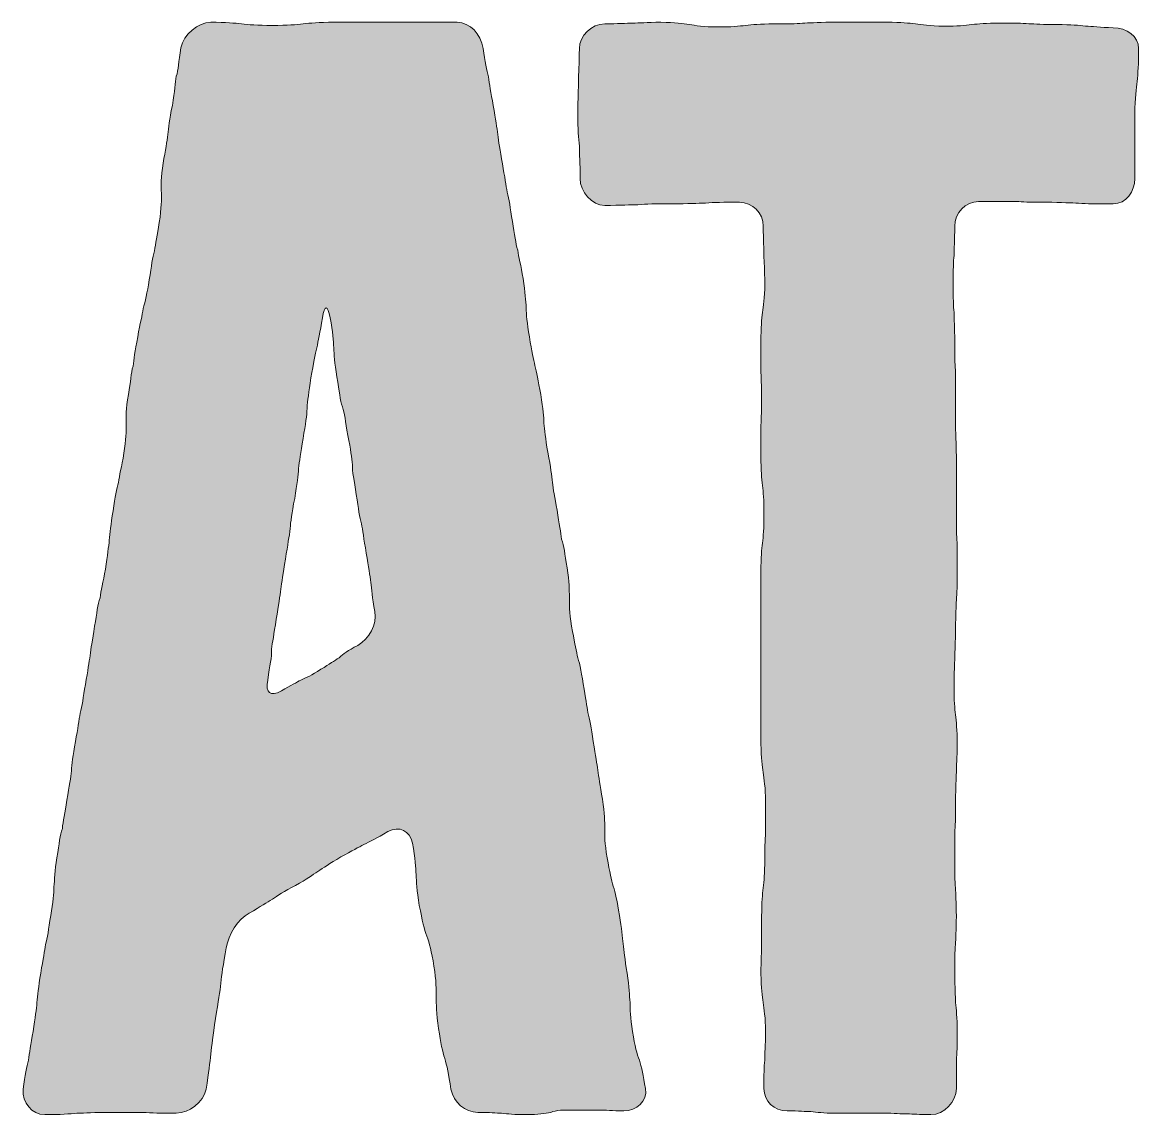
# Model space of a CAD drawing. Header units: inches. Extents: x 239 to 842, y -901 to -178.
# Drawn here: x 318.1 to 444.4, y -901.4 to -777.8 of the extents above; entities that cross this region are included whole.
import ezdxf

# ---------------------------------------------------------------- set-up
doc = ezdxf.new("R2010")
doc.units = ezdxf.units.IN
doc.header["$MEASUREMENT"] = 0
doc.layers.add('Layer 1', color=7, linetype='Continuous')

# ---------------------------------------------------------------- blocks, each defined once
blk = doc.blocks.new('block 3')
at = {"layer": 'Layer 1', "true_color": 0x040404}
h = blk.add_hatch(color=18, dxfattribs=at)
h.dxf.hatch_style = 2
edge = h.paths.add_edge_path()
edge.add_spline(control_points=[(327.95, -836.37), (328.03, -835.59), (328.12, -834.72), (328.38, -833.07), (328.64, -831.41), (328.73, -830.63), (328.99, -829.85), (329.08, -829.07), (329.34, -828.19), (329.6, -826.54), (329.86, -825.06), (329.86, -824.02), (329.86, -823.23), (329.86, -822.45), (329.77, -821.58), (330.12, -819.93), (330.38, -818.45), (330.38, -817.49), (330.64, -816.71), (330.73, -815.93), (330.82, -815.06), (331.17, -813.4), (331.43, -811.75), (331.69, -810.97), (331.77, -810.18), (332.04, -809.4), (332.21, -808.44), (332.47, -806.96), (332.73, -805.31), (332.82, -804.44), (333.08, -803.66), (333.17, -802.87), (333.34, -801.92), (333.6, -800.44), (333.86, -798.78), (333.86, -797.83), (333.86, -797.13), (333.78, -796.35), (333.78, -795.39), (334.04, -793.74), (334.3, -792.26), (334.47, -791.3), (334.56, -790.52), (334.65, -789.73), (334.73, -788.86), (335.08, -787.21), (335.34, -785.56), (335.43, -784.69), (335.52, -783.9), (335.78, -783.21), (335.78, -782.34), (336.04, -780.69), (336.39, -779.21), (337.95, -777.81), (339.43, -777.81), (341.17, -777.81), (342.13, -777.9), (342.91, -777.99), (343.7, -778.07), (344.65, -778.16), (346.39, -778.16), (348.13, -778.16), (349.09, -778.07), (349.87, -777.99), (350.66, -777.9), (351.61, -777.81), (353.35, -777.81), (353.35, -777.81), (356.83, -777.81), (356.83, -777.81), (356.83, -777.81), (360.31, -777.81), (360.31, -777.81), (360.31, -777.81), (363.8, -777.81), (363.8, -777.81), (363.8, -777.81), (367.28, -777.81), (367.28, -777.81), (368.76, -777.81), (369.97, -779.12), (370.23, -780.77), (370.5, -782.25), (370.58, -783.21), (370.84, -783.99), (370.93, -784.77), (371.1, -785.73), (371.37, -787.21), (371.63, -788.86), (371.8, -789.73), (371.89, -790.52), (371.97, -791.3), (372.15, -792.17), (372.41, -793.82), (372.67, -795.3), (372.85, -796.26), (372.93, -797.04), (373.19, -797.83), (373.28, -798.7), (373.54, -800.35), (373.8, -801.83), (373.89, -802.79), (374.15, -803.57), (374.24, -804.35), (374.5, -805.31), (374.76, -806.79), (375.02, -808.44), (375.02, -809.31), (375.11, -810.09), (375.11, -810.88), (375.19, -811.75), (375.46, -813.4), (375.72, -815.06), (375.98, -815.93), (376.06, -816.62), (376.33, -817.4), (376.41, -818.28), (376.76, -819.93), (377.02, -821.58), (377.11, -822.45), (377.11, -823.15), (377.2, -823.93), (377.28, -824.8), (377.54, -826.45), (377.89, -828.19), (377.98, -829.07), (378.07, -829.85), (378.15, -830.63), (378.33, -831.5), (378.59, -832.98), (378.85, -834.63), (379.02, -835.5), (379.11, -836.29), (379.37, -837.07), (379.46, -837.85), (379.72, -839.51), (379.98, -841.16), (379.98, -842.03), (379.98, -842.81), (379.98, -843.6), (379.98, -844.47), (380.24, -846.12), (380.5, -847.77), (380.76, -848.64), (380.85, -849.43), (381.11, -850.12), (381.29, -850.99), (381.55, -852.65), (381.81, -854.3), (381.98, -855.17), (382.07, -855.87), (382.33, -856.65), (382.42, -857.52), (382.68, -859.17), (382.94, -860.83), (383.11, -861.7), (383.2, -862.39), (383.29, -863.18), (383.46, -864.04), (383.72, -865.7), (383.98, -867.35), (383.98, -868.22), (383.98, -869), (383.98, -869.79), (383.98, -870.66), (384.24, -872.31), (384.59, -873.96), (384.68, -874.83), (384.94, -875.53), (385.2, -876.31), (385.38, -877.18), (385.64, -878.84), (385.9, -880.32), (385.98, -881.27), (386.07, -882.06), (386.16, -882.84), (386.25, -883.71), (386.51, -885.36), (386.77, -887.02), (386.77, -887.89), (386.85, -888.67), (386.85, -889.45), (386.85, -890.32), (387.12, -891.98), (387.38, -893.63), (387.64, -894.5), (387.9, -895.2), (388.16, -895.98), (388.33, -896.94), (388.59, -898.42), (388.86, -899.89), (387.55, -900.94), (386.16, -900.94), (384.77, -900.94), (384.07, -900.85), (383.37, -900.85), (383.37, -900.85), (380.59, -900.85), (380.59, -900.85), (379.28, -900.85), (378.5, -900.85), (377.89, -901.11), (377.2, -901.2), (376.5, -901.37), (375.11, -901.37), (373.72, -901.37), (373.02, -901.29), (372.32, -901.2), (371.71, -901.2), (371.02, -901.11), (369.63, -901.11), (368.15, -901.11), (366.93, -899.98), (366.58, -898.5), (366.32, -896.76), (366.14, -895.8), (365.88, -895.02), (365.62, -894.24), (365.45, -893.28), (365.19, -891.63), (364.93, -889.89), (364.93, -888.84), (364.93, -888.06), (364.93, -887.28), (364.93, -886.23), (364.67, -884.58), (364.4, -882.84), (364.14, -881.97), (363.88, -881.19), (363.53, -880.4), (363.36, -879.45), (363.01, -877.71), (362.75, -875.97), (362.66, -875.01), (362.66, -874.23), (362.58, -873.44), (362.58, -872.4), (362.23, -870.66), (361.97, -869.26), (360.75, -868.66), (359.44, -869.35), (358.14, -870.14), (357.44, -870.48), (356.75, -870.83), (356.14, -871.09), (355.44, -871.53), (354.14, -872.22), (352.83, -873.01), (352.14, -873.44), (351.53, -873.88), (350.92, -874.23), (350.31, -874.75), (349, -875.44), (347.7, -876.14), (347, -876.57), (346.39, -877.01), (345.78, -877.36), (345.09, -877.79), (343.78, -878.58), (342.48, -879.27), (341.43, -881.01), (341.17, -882.49), (340.82, -884.49), (340.65, -885.54), (340.56, -886.5), (340.48, -887.45), (340.3, -888.5), (339.95, -890.5), (339.69, -892.5), (339.52, -893.54), (339.43, -894.5), (339.34, -895.54), (339.17, -896.5), (338.91, -898.5), (338.56, -899.98), (337, -901.2), (335.52, -901.2), (333.69, -901.2), (332.73, -901.2), (331.77, -901.11), (331.77, -901.11), (328.03, -901.11), (328.03, -901.11), (326.21, -901.11), (325.25, -901.2), (324.29, -901.2), (323.51, -901.29), (322.46, -901.37), (320.64, -901.37), (319.16, -901.37), (318.11, -899.98), (318.2, -898.5), (318.46, -896.85), (318.55, -895.98), (318.81, -895.2), (318.9, -894.41), (319.07, -893.46), (319.33, -891.98), (319.59, -890.32), (319.68, -889.45), (319.77, -888.67), (319.85, -887.89), (319.94, -887.02), (320.2, -885.36), (320.46, -883.71), (320.64, -882.84), (320.72, -882.14), (320.98, -881.36), (321.07, -880.49), (321.33, -878.84), (321.59, -877.36), (321.68, -876.31), (321.68, -875.62), (321.77, -874.83), (321.77, -873.79), (322.03, -872.31), (322.29, -870.66), (322.38, -869.79), (322.64, -869), (322.72, -868.22), (322.9, -867.26), (323.16, -865.78), (323.42, -864.13), (323.59, -863.26), (323.68, -862.48), (323.68, -861.7), (323.86, -860.83), (324.12, -859.17), (324.38, -857.69), (324.55, -856.73), (324.64, -855.95), (324.9, -855.17), (324.99, -854.21), (325.25, -852.73), (325.51, -851.08), (325.68, -850.21), (325.77, -849.43), (325.86, -848.64), (326.03, -847.77), (326.29, -846.12), (326.55, -844.64), (326.64, -843.68), (326.9, -842.9), (326.99, -842.12), (327.25, -841.16), (327.51, -839.68), (327.77, -838.03), (327.86, -837.16), (327.95, -836.37)], knot_values=[0, 0, 0, 0, 1, 1, 1, 2, 2, 2, 3, 3, 3, 4, 4, 4, 5, 5, 5, 6, 6, 6, 7, 7, 7, 8, 8, 8, 9, 9, 9, 10, 10, 10, 11, 11, 11, 12, 12, 12, 13, 13, 13, 14, 14, 14, 15, 15, 15, 16, 16, 16, 17, 17, 17, 18, 18, 18, 19, 19, 19, 20, 20, 20, 21, 21, 21, 22, 22, 22, 23, 23, 23, 24, 24, 24, 25, 25, 25, 26, 26, 26, 27, 27, 27, 28, 28, 28, 29, 29, 29, 30, 30, 30, 31, 31, 31, 32, 32, 32, 33, 33, 33, 34, 34, 34, 35, 35, 35, 36, 36, 36, 37, 37, 37, 38, 38, 38, 39, 39, 39, 40, 40, 40, 41, 41, 41, 42, 42, 42, 43, 43, 43, 44, 44, 44, 45, 45, 45, 46, 46, 46, 47, 47, 47, 48, 48, 48, 49, 49, 49, 50, 50, 50, 51, 51, 51, 52, 52, 52, 53, 53, 53, 54, 54, 54, 55, 55, 55, 56, 56, 56, 57, 57, 57, 58, 58, 58, 59, 59, 59, 60, 60, 60, 61, 61, 61, 62, 62, 62, 63, 63, 63, 64, 64, 64, 65, 65, 65, 66, 66, 66, 67, 67, 67, 68, 68, 68, 69, 69, 69, 70, 70, 70, 71, 71, 71, 72, 72, 72, 73, 73, 73, 74, 74, 74, 75, 75, 75, 76, 76, 76, 77, 77, 77, 78, 78, 78, 79, 79, 79, 80, 80, 80, 81, 81, 81, 82, 82, 82, 83, 83, 83, 84, 84, 84, 85, 85, 85, 86, 86, 86, 87, 87, 87, 88, 88, 88, 89, 89, 89, 90, 90, 90, 91, 91, 91, 92, 92, 92, 93, 93, 93, 94, 94, 94, 95, 95, 95, 96, 96, 96, 97, 97, 97, 98, 98, 98, 99, 99, 99, 100, 100, 100, 101, 101, 101, 102, 102, 102, 103, 103, 103, 104, 104, 104, 105, 105, 105, 106, 106, 106, 107, 107, 107, 108, 108, 108, 109, 109, 109, 110, 110, 110, 111, 111, 111, 112, 112, 112, 113, 113, 113, 114, 114, 114, 115, 115, 115, 116, 116, 116, 116], degree=3, periodic=1)
edge = h.paths.add_edge_path()
edge.add_spline(control_points=[(347.44, -853.43), (348.48, -852.82), (349.18, -852.47), (349.61, -852.21), (350.22, -851.95), (350.83, -851.69), (351.87, -850.99), (352.92, -850.38), (353.35, -850.04), (353.96, -849.69), (354.4, -849.25), (354.92, -848.9), (356.05, -848.29), (357.36, -847.51), (358.23, -845.94), (357.97, -844.47), (357.7, -842.81), (357.62, -841.94), (357.53, -841.16), (357.44, -840.38), (357.27, -839.51), (357.01, -837.85), (356.75, -836.2), (356.57, -835.24), (356.49, -834.55), (356.23, -833.76), (356.14, -832.89), (355.88, -831.24), (355.62, -829.59), (355.44, -828.63), (355.44, -827.85), (355.36, -827.06), (355.27, -826.19), (354.92, -824.54), (354.66, -822.89), (354.57, -822.02), (354.31, -821.32), (354.05, -820.54), (353.96, -819.58), (353.7, -817.93), (353.44, -816.27), (353.35, -815.4), (353.35, -814.62), (353.27, -813.84), (353.27, -812.88), (352.92, -811.23), (352.66, -809.75), (352.31, -809.75), (352.05, -811.23), (351.79, -812.97), (351.53, -813.84), (351.44, -814.62), (351.18, -815.4), (351.09, -816.36), (350.74, -818.01), (350.48, -819.75), (350.4, -820.54), (350.31, -821.49), (350.31, -822.28), (350.13, -823.23), (349.87, -824.89), (349.61, -826.54), (349.44, -827.5), (349.35, -828.28), (349.35, -829.07), (349.18, -830.02), (348.92, -831.67), (348.57, -833.41), (348.48, -834.29), (348.39, -835.07), (348.31, -836.03), (348.13, -836.81), (347.87, -838.55), (347.61, -840.2), (347.44, -841.16), (347.35, -841.94), (347.26, -842.73), (347.09, -843.68), (346.83, -845.34), (346.57, -847.08), (346.39, -847.95), (346.31, -848.73), (346.31, -849.69), (346.13, -850.47), (345.87, -852.21), (345.61, -853.69), (346.13, -854.13), (347.44, -853.43)], knot_values=[0, 0, 0, 0, 1, 1, 1, 2, 2, 2, 3, 3, 3, 4, 4, 4, 5, 5, 5, 6, 6, 6, 7, 7, 7, 8, 8, 8, 9, 9, 9, 10, 10, 10, 11, 11, 11, 12, 12, 12, 13, 13, 13, 14, 14, 14, 15, 15, 15, 16, 16, 16, 17, 17, 17, 18, 18, 18, 19, 19, 19, 20, 20, 20, 21, 21, 21, 22, 22, 22, 23, 23, 23, 24, 24, 24, 25, 25, 25, 26, 26, 26, 27, 27, 27, 28, 28, 28, 29, 29, 29, 29], degree=3, periodic=1)
h = blk.add_hatch(color=18, dxfattribs=at)
h.dxf.hatch_style = 2
edge = h.paths.add_edge_path()
edge.add_spline(control_points=[(399.21, -798.17), (397.38, -798.17), (396.34, -798.17), (395.38, -798.26), (394.42, -798.26), (393.55, -798.35), (391.55, -798.35), (389.73, -798.35), (388.68, -798.35), (387.72, -798.44), (386.94, -798.44), (385.81, -798.52), (383.98, -798.52), (382.5, -798.52), (381.2, -796.96), (381.2, -795.48), (381.2, -793.65), (381.11, -792.78), (381.11, -791.82), (381.02, -790.87), (380.94, -790), (380.94, -788.17), (380.94, -786.34), (381.02, -785.3), (381.02, -784.51), (381.02, -783.56), (381.11, -782.6), (381.11, -780.77), (381.11, -779.38), (382.5, -777.99), (383.98, -777.99), (385.46, -777.99), (386.42, -777.9), (387.12, -777.9), (387.9, -777.9), (388.68, -777.81), (390.33, -777.81), (391.99, -777.81), (392.77, -777.99), (393.55, -778.07), (394.25, -778.16), (395.12, -778.34), (396.77, -778.34), (398.25, -778.34), (399.21, -778.25), (399.91, -778.16), (400.69, -778.07), (401.47, -777.99), (403.13, -777.99), (404.78, -777.99), (405.56, -777.99), (406.35, -777.9), (407.04, -777.9), (407.91, -777.81), (409.57, -777.81), (409.57, -777.81), (412.7, -777.81), (412.7, -777.81), (412.7, -777.81), (415.92, -777.81), (415.92, -777.81), (417.57, -777.81), (418.35, -777.9), (419.14, -777.99), (419.83, -778.07), (420.7, -778.25), (422.36, -778.25), (423.84, -778.25), (424.79, -778.16), (425.49, -778.07), (426.27, -777.99), (427.06, -777.9), (428.71, -777.9), (430.36, -777.9), (431.14, -777.9), (431.93, -777.99), (432.71, -777.99), (433.49, -778.07), (435.15, -778.07), (436.8, -778.07), (437.58, -778.16), (438.37, -778.25), (439.06, -778.25), (440.02, -778.42), (441.5, -778.42), (442.98, -778.42), (444.37, -779.38), (444.37, -780.77), (444.37, -782.6), (444.28, -783.56), (444.2, -784.51), (444.11, -785.3), (443.94, -786.34), (443.94, -788.17), (443.94, -788.17), (443.94, -791.82), (443.94, -791.82), (443.94, -791.82), (443.94, -795.48), (443.94, -795.48), (443.94, -796.96), (442.98, -798.35), (441.5, -798.35), (439.5, -798.35), (438.54, -798.35), (437.58, -798.26), (436.8, -798.26), (435.67, -798.17), (433.93, -798.17), (432.54, -798.17), (431.49, -798.17), (430.8, -798.09), (430.8, -798.09), (426.27, -798.09), (426.27, -798.09), (424.79, -798.09), (423.57, -799.39), (423.57, -800.87), (423.57, -802.53), (423.49, -803.4), (423.49, -804.18), (423.4, -804.87), (423.4, -805.75), (423.4, -807.4), (423.4, -809.05), (423.4, -809.92), (423.49, -810.62), (423.49, -811.4), (423.57, -812.27), (423.57, -813.92), (423.57, -815.58), (423.57, -816.36), (423.66, -817.14), (423.66, -817.14), (423.66, -820.36), (423.66, -820.36), (423.66, -820.36), (423.66, -823.67), (423.66, -823.67), (423.66, -824.37), (423.75, -825.24), (423.75, -826.89), (423.75, -826.89), (423.75, -830.11), (423.75, -830.11), (423.75, -830.11), (423.75, -833.41), (423.75, -833.41), (423.75, -835.07), (423.75, -835.85), (423.84, -836.64), (423.84, -836.64), (423.84, -839.86), (423.84, -839.86), (423.84, -841.51), (423.84, -842.38), (423.75, -843.16), (423.75, -843.94), (423.66, -844.73), (423.66, -846.38), (423.66, -848.03), (423.57, -848.9), (423.57, -849.69), (423.57, -850.38), (423.49, -851.25), (423.49, -852.91), (423.49, -854.56), (423.57, -855.43), (423.66, -856.13), (423.75, -856.91), (423.84, -857.78), (423.84, -859.43), (423.84, -861.09), (423.75, -861.87), (423.75, -862.65), (423.75, -863.44), (423.66, -864.22), (423.66, -865.87), (423.66, -867.52), (423.66, -868.4), (423.57, -869.18), (423.57, -869.18), (423.57, -872.4), (423.57, -872.4), (423.57, -874.05), (423.57, -874.92), (423.66, -875.71), (423.66, -876.4), (423.75, -877.27), (423.75, -878.92), (423.75, -880.58), (423.66, -881.45), (423.66, -882.14), (423.57, -882.93), (423.57, -883.8), (423.57, -885.45), (423.57, -887.1), (423.66, -887.89), (423.66, -888.67), (423.75, -889.45), (423.84, -890.32), (423.84, -891.98), (423.84, -893.63), (423.84, -894.41), (423.75, -895.2), (423.75, -895.2), (423.75, -898.42), (423.75, -898.42), (423.75, -899.89), (422.36, -901.37), (420.88, -901.37), (419.48, -901.37), (418.88, -901.29), (418.18, -901.29), (417.48, -901.29), (416.79, -901.2), (415.48, -901.2), (415.48, -901.2), (412.78, -901.2), (412.78, -901.2), (412.78, -901.2), (410, -901.2), (410, -901.2), (408.7, -901.2), (408, -901.11), (407.3, -901.03), (406.69, -901.03), (406, -900.94), (404.61, -900.94), (403.13, -900.94), (401.99, -899.89), (401.99, -898.42), (401.99, -896.76), (401.99, -895.98), (402.08, -895.2), (402.08, -894.41), (402.17, -893.63), (402.17, -891.98), (402.17, -890.32), (401.99, -889.45), (401.91, -888.67), (401.82, -887.97), (401.65, -887.1), (401.65, -885.45), (401.65, -883.8), (401.73, -882.93), (401.73, -882.23), (401.73, -882.23), (401.73, -878.92), (401.73, -878.92), (401.73, -877.27), (401.82, -876.49), (401.91, -875.71), (401.99, -874.92), (402.08, -874.14), (402.08, -872.49), (402.08, -870.83), (402.17, -869.96), (402.17, -869.18), (402.17, -869.18), (402.17, -865.96), (402.17, -865.96), (402.17, -864.31), (401.99, -863.44), (401.91, -862.65), (401.82, -861.96), (401.65, -861.09), (401.65, -859.43), (401.65, -859.43), (401.65, -856.21), (401.65, -856.21), (401.65, -856.21), (401.65, -852.91), (401.65, -852.91), (401.65, -852.91), (401.65, -849.69), (401.65, -849.69), (401.65, -849.69), (401.65, -846.47), (401.65, -846.47), (401.65, -846.47), (401.65, -843.16), (401.65, -843.16), (401.65, -843.16), (401.65, -839.94), (401.65, -839.94), (401.65, -838.29), (401.73, -837.42), (401.82, -836.72), (401.91, -835.94), (401.99, -835.07), (401.99, -833.41), (401.99, -831.76), (401.91, -830.98), (401.82, -830.2), (401.73, -829.41), (401.65, -828.54), (401.65, -826.89), (401.65, -826.89), (401.65, -823.67), (401.65, -823.67), (401.65, -822.89), (401.73, -822.1), (401.73, -820.45), (401.73, -818.8), (401.65, -817.93), (401.65, -817.14), (401.65, -817.14), (401.65, -813.92), (401.65, -813.92), (401.65, -812.27), (401.73, -811.4), (401.82, -810.62), (401.91, -809.92), (402.08, -809.05), (402.08, -807.4), (402.08, -805.75), (401.99, -804.87), (401.99, -804.18), (401.99, -803.4), (401.91, -802.53), (401.91, -800.87), (401.91, -799.39), (400.69, -798.17), (399.21, -798.17)], knot_values=[0, 0, 0, 0, 1, 1, 1, 2, 2, 2, 3, 3, 3, 4, 4, 4, 5, 5, 5, 6, 6, 6, 7, 7, 7, 8, 8, 8, 9, 9, 9, 10, 10, 10, 11, 11, 11, 12, 12, 12, 13, 13, 13, 14, 14, 14, 15, 15, 15, 16, 16, 16, 17, 17, 17, 18, 18, 18, 19, 19, 19, 20, 20, 20, 21, 21, 21, 22, 22, 22, 23, 23, 23, 24, 24, 24, 25, 25, 25, 26, 26, 26, 27, 27, 27, 28, 28, 28, 29, 29, 29, 30, 30, 30, 31, 31, 31, 32, 32, 32, 33, 33, 33, 34, 34, 34, 35, 35, 35, 36, 36, 36, 37, 37, 37, 38, 38, 38, 39, 39, 39, 40, 40, 40, 41, 41, 41, 42, 42, 42, 43, 43, 43, 44, 44, 44, 45, 45, 45, 46, 46, 46, 47, 47, 47, 48, 48, 48, 49, 49, 49, 50, 50, 50, 51, 51, 51, 52, 52, 52, 53, 53, 53, 54, 54, 54, 55, 55, 55, 56, 56, 56, 57, 57, 57, 58, 58, 58, 59, 59, 59, 60, 60, 60, 61, 61, 61, 62, 62, 62, 63, 63, 63, 64, 64, 64, 65, 65, 65, 66, 66, 66, 67, 67, 67, 68, 68, 68, 69, 69, 69, 70, 70, 70, 71, 71, 71, 72, 72, 72, 73, 73, 73, 74, 74, 74, 75, 75, 75, 76, 76, 76, 77, 77, 77, 78, 78, 78, 79, 79, 79, 80, 80, 80, 81, 81, 81, 82, 82, 82, 83, 83, 83, 84, 84, 84, 85, 85, 85, 86, 86, 86, 87, 87, 87, 88, 88, 88, 89, 89, 89, 90, 90, 90, 91, 91, 91, 92, 92, 92, 93, 93, 93, 94, 94, 94, 95, 95, 95, 96, 96, 96, 97, 97, 97, 98, 98, 98, 99, 99, 99, 100, 100, 100, 101, 101, 101, 102, 102, 102, 103, 103, 103, 104, 104, 104, 105, 105, 105, 106, 106, 106, 107, 107, 107, 108, 108, 108, 108], degree=3, periodic=1)
at = {"layer": 'Layer 1', "lineweight": 0}
for points, knots in [([(327.95, -836.37), (328.03, -835.59), (328.12, -834.72), (328.38, -833.07), (328.64, -831.41), (328.73, -830.63), (328.99, -829.85), (329.08, -829.07), (329.34, -828.19), (329.6, -826.54), (329.86, -825.06), (329.86, -824.02), (329.86, -823.23), (329.86, -822.45), (329.77, -821.58), (330.12, -819.93), (330.38, -818.45), (330.38, -817.49), (330.64, -816.71), (330.73, -815.93), (330.82, -815.06), (331.17, -813.4), (331.43, -811.75), (331.69, -810.97), (331.77, -810.18), (332.04, -809.4), (332.21, -808.44), (332.47, -806.96), (332.73, -805.31), (332.82, -804.44), (333.08, -803.66), (333.17, -802.87), (333.34, -801.92), (333.6, -800.44), (333.86, -798.78), (333.86, -797.83), (333.86, -797.13), (333.78, -796.35), (333.78, -795.39), (334.04, -793.74), (334.3, -792.26), (334.47, -791.3), (334.56, -790.52), (334.65, -789.73), (334.73, -788.86), (335.08, -787.21), (335.34, -785.56), (335.43, -784.69), (335.52, -783.9), (335.78, -783.21), (335.78, -782.34), (336.04, -780.69), (336.39, -779.21), (337.95, -777.81), (339.43, -777.81), (341.17, -777.81), (342.13, -777.9), (342.91, -777.99), (343.7, -778.07), (344.65, -778.16), (346.39, -778.16), (348.13, -778.16), (349.09, -778.07), (349.87, -777.99), (350.66, -777.9), (351.61, -777.81), (353.35, -777.81), (353.35, -777.81), (356.83, -777.81), (356.83, -777.81), (356.83, -777.81), (360.31, -777.81), (360.31, -777.81), (360.31, -777.81), (363.8, -777.81), (363.8, -777.81), (363.8, -777.81), (367.28, -777.81), (367.28, -777.81), (368.76, -777.81), (369.97, -779.12), (370.23, -780.77), (370.5, -782.25), (370.58, -783.21), (370.84, -783.99), (370.93, -784.77), (371.1, -785.73), (371.37, -787.21), (371.63, -788.86), (371.8, -789.73), (371.89, -790.52), (371.97, -791.3), (372.15, -792.17), (372.41, -793.82), (372.67, -795.3), (372.85, -796.26), (372.93, -797.04), (373.19, -797.83), (373.28, -798.7), (373.54, -800.35), (373.8, -801.83), (373.89, -802.79), (374.15, -803.57), (374.24, -804.35), (374.5, -805.31), (374.76, -806.79), (375.02, -808.44), (375.02, -809.31), (375.11, -810.09), (375.11, -810.88), (375.19, -811.75), (375.46, -813.4), (375.72, -815.06), (375.98, -815.93), (376.06, -816.62), (376.33, -817.4), (376.41, -818.28), (376.76, -819.93), (377.02, -821.58), (377.11, -822.45), (377.11, -823.15), (377.2, -823.93), (377.28, -824.8), (377.54, -826.45), (377.89, -828.19), (377.98, -829.07), (378.07, -829.85), (378.15, -830.63), (378.33, -831.5), (378.59, -832.98), (378.85, -834.63), (379.02, -835.5), (379.11, -836.29), (379.37, -837.07), (379.46, -837.85), (379.72, -839.51), (379.98, -841.16), (379.98, -842.03), (379.98, -842.81), (379.98, -843.6), (379.98, -844.47), (380.24, -846.12), (380.5, -847.77), (380.76, -848.64), (380.85, -849.43), (381.11, -850.12), (381.29, -850.99), (381.55, -852.65), (381.81, -854.3), (381.98, -855.17), (382.07, -855.87), (382.33, -856.65), (382.42, -857.52), (382.68, -859.17), (382.94, -860.83), (383.11, -861.7), (383.2, -862.39), (383.29, -863.18), (383.46, -864.04), (383.72, -865.7), (383.98, -867.35), (383.98, -868.22), (383.98, -869), (383.98, -869.79), (383.98, -870.66), (384.24, -872.31), (384.59, -873.96), (384.68, -874.83), (384.94, -875.53), (385.2, -876.31), (385.38, -877.18), (385.64, -878.84), (385.9, -880.32), (385.98, -881.27), (386.07, -882.06), (386.16, -882.84), (386.25, -883.71), (386.51, -885.36), (386.77, -887.02), (386.77, -887.89), (386.85, -888.67), (386.85, -889.45), (386.85, -890.32), (387.12, -891.98), (387.38, -893.63), (387.64, -894.5), (387.9, -895.2), (388.16, -895.98), (388.33, -896.94), (388.59, -898.42), (388.86, -899.89), (387.55, -900.94), (386.16, -900.94), (384.77, -900.94), (384.07, -900.85), (383.37, -900.85), (383.37, -900.85), (380.59, -900.85), (380.59, -900.85), (379.28, -900.85), (378.5, -900.85), (377.89, -901.11), (377.2, -901.2), (376.5, -901.37), (375.11, -901.37), (373.72, -901.37), (373.02, -901.29), (372.32, -901.2), (371.71, -901.2), (371.02, -901.11), (369.63, -901.11), (368.15, -901.11), (366.93, -899.98), (366.58, -898.5), (366.32, -896.76), (366.14, -895.8), (365.88, -895.02), (365.62, -894.24), (365.45, -893.28), (365.19, -891.63), (364.93, -889.89), (364.93, -888.84), (364.93, -888.06), (364.93, -887.28), (364.93, -886.23), (364.67, -884.58), (364.4, -882.84), (364.14, -881.97), (363.88, -881.19), (363.53, -880.4), (363.36, -879.45), (363.01, -877.71), (362.75, -875.97), (362.66, -875.01), (362.66, -874.23), (362.58, -873.44), (362.58, -872.4), (362.23, -870.66), (361.97, -869.26), (360.75, -868.66), (359.44, -869.35), (358.14, -870.14), (357.44, -870.48), (356.75, -870.83), (356.14, -871.09), (355.44, -871.53), (354.14, -872.22), (352.83, -873.01), (352.14, -873.44), (351.53, -873.88), (350.92, -874.23), (350.31, -874.75), (349, -875.44), (347.7, -876.14), (347, -876.57), (346.39, -877.01), (345.78, -877.36), (345.09, -877.79), (343.78, -878.58), (342.48, -879.27), (341.43, -881.01), (341.17, -882.49), (340.82, -884.49), (340.65, -885.54), (340.56, -886.5), (340.48, -887.45), (340.3, -888.5), (339.95, -890.5), (339.69, -892.5), (339.52, -893.54), (339.43, -894.5), (339.34, -895.54), (339.17, -896.5), (338.91, -898.5), (338.56, -899.98), (337, -901.2), (335.52, -901.2), (333.69, -901.2), (332.73, -901.2), (331.77, -901.11), (331.77, -901.11), (328.03, -901.11), (328.03, -901.11), (326.21, -901.11), (325.25, -901.2), (324.29, -901.2), (323.51, -901.29), (322.46, -901.37), (320.64, -901.37), (319.16, -901.37), (318.11, -899.98), (318.2, -898.5), (318.46, -896.85), (318.55, -895.98), (318.81, -895.2), (318.9, -894.41), (319.07, -893.46), (319.33, -891.98), (319.59, -890.32), (319.68, -889.45), (319.77, -888.67), (319.85, -887.89), (319.94, -887.02), (320.2, -885.36), (320.46, -883.71), (320.64, -882.84), (320.72, -882.14), (320.98, -881.36), (321.07, -880.49), (321.33, -878.84), (321.59, -877.36), (321.68, -876.31), (321.68, -875.62), (321.77, -874.83), (321.77, -873.79), (322.03, -872.31), (322.29, -870.66), (322.38, -869.79), (322.64, -869), (322.72, -868.22), (322.9, -867.26), (323.16, -865.78), (323.42, -864.13), (323.59, -863.26), (323.68, -862.48), (323.68, -861.7), (323.86, -860.83), (324.12, -859.17), (324.38, -857.69), (324.55, -856.73), (324.64, -855.95), (324.9, -855.17), (324.99, -854.21), (325.25, -852.73), (325.51, -851.08), (325.68, -850.21), (325.77, -849.43), (325.86, -848.64), (326.03, -847.77), (326.29, -846.12), (326.55, -844.64), (326.64, -843.68), (326.9, -842.9), (326.99, -842.12), (327.25, -841.16), (327.51, -839.68), (327.77, -838.03), (327.86, -837.16), (327.95, -836.37)], [0, 0, 0, 0, 1, 1, 1, 2, 2, 2, 3, 3, 3, 4, 4, 4, 5, 5, 5, 6, 6, 6, 7, 7, 7, 8, 8, 8, 9, 9, 9, 10, 10, 10, 11, 11, 11, 12, 12, 12, 13, 13, 13, 14, 14, 14, 15, 15, 15, 16, 16, 16, 17, 17, 17, 18, 18, 18, 19, 19, 19, 20, 20, 20, 21, 21, 21, 22, 22, 22, 23, 23, 23, 24, 24, 24, 25, 25, 25, 26, 26, 26, 27, 27, 27, 28, 28, 28, 29, 29, 29, 30, 30, 30, 31, 31, 31, 32, 32, 32, 33, 33, 33, 34, 34, 34, 35, 35, 35, 36, 36, 36, 37, 37, 37, 38, 38, 38, 39, 39, 39, 40, 40, 40, 41, 41, 41, 42, 42, 42, 43, 43, 43, 44, 44, 44, 45, 45, 45, 46, 46, 46, 47, 47, 47, 48, 48, 48, 49, 49, 49, 50, 50, 50, 51, 51, 51, 52, 52, 52, 53, 53, 53, 54, 54, 54, 55, 55, 55, 56, 56, 56, 57, 57, 57, 58, 58, 58, 59, 59, 59, 60, 60, 60, 61, 61, 61, 62, 62, 62, 63, 63, 63, 64, 64, 64, 65, 65, 65, 66, 66, 66, 67, 67, 67, 68, 68, 68, 69, 69, 69, 70, 70, 70, 71, 71, 71, 72, 72, 72, 73, 73, 73, 74, 74, 74, 75, 75, 75, 76, 76, 76, 77, 77, 77, 78, 78, 78, 79, 79, 79, 80, 80, 80, 81, 81, 81, 82, 82, 82, 83, 83, 83, 84, 84, 84, 85, 85, 85, 86, 86, 86, 87, 87, 87, 88, 88, 88, 89, 89, 89, 90, 90, 90, 91, 91, 91, 92, 92, 92, 93, 93, 93, 94, 94, 94, 95, 95, 95, 96, 96, 96, 97, 97, 97, 98, 98, 98, 99, 99, 99, 100, 100, 100, 101, 101, 101, 102, 102, 102, 103, 103, 103, 104, 104, 104, 105, 105, 105, 106, 106, 106, 107, 107, 107, 108, 108, 108, 109, 109, 109, 110, 110, 110, 111, 111, 111, 112, 112, 112, 113, 113, 113, 114, 114, 114, 115, 115, 115, 116, 116, 116, 116]), ([(399.21, -798.17), (397.38, -798.17), (396.34, -798.17), (395.38, -798.26), (394.42, -798.26), (393.55, -798.35), (391.55, -798.35), (389.73, -798.35), (388.68, -798.35), (387.72, -798.44), (386.94, -798.44), (385.81, -798.52), (383.98, -798.52), (382.5, -798.52), (381.2, -796.96), (381.2, -795.48), (381.2, -793.65), (381.11, -792.78), (381.11, -791.82), (381.02, -790.87), (380.94, -790), (380.94, -788.17), (380.94, -786.34), (381.02, -785.3), (381.02, -784.51), (381.02, -783.56), (381.11, -782.6), (381.11, -780.77), (381.11, -779.38), (382.5, -777.99), (383.98, -777.99), (385.46, -777.99), (386.42, -777.9), (387.12, -777.9), (387.9, -777.9), (388.68, -777.81), (390.33, -777.81), (391.99, -777.81), (392.77, -777.99), (393.55, -778.07), (394.25, -778.16), (395.12, -778.34), (396.77, -778.34), (398.25, -778.34), (399.21, -778.25), (399.91, -778.16), (400.69, -778.07), (401.47, -777.99), (403.13, -777.99), (404.78, -777.99), (405.56, -777.99), (406.35, -777.9), (407.04, -777.9), (407.91, -777.81), (409.57, -777.81), (409.57, -777.81), (412.7, -777.81), (412.7, -777.81), (412.7, -777.81), (415.92, -777.81), (415.92, -777.81), (417.57, -777.81), (418.35, -777.9), (419.14, -777.99), (419.83, -778.07), (420.7, -778.25), (422.36, -778.25), (423.84, -778.25), (424.79, -778.16), (425.49, -778.07), (426.27, -777.99), (427.06, -777.9), (428.71, -777.9), (430.36, -777.9), (431.14, -777.9), (431.93, -777.99), (432.71, -777.99), (433.49, -778.07), (435.15, -778.07), (436.8, -778.07), (437.58, -778.16), (438.37, -778.25), (439.06, -778.25), (440.02, -778.42), (441.5, -778.42), (442.98, -778.42), (444.37, -779.38), (444.37, -780.77), (444.37, -782.6), (444.28, -783.56), (444.2, -784.51), (444.11, -785.3), (443.94, -786.34), (443.94, -788.17), (443.94, -788.17), (443.94, -791.82), (443.94, -791.82), (443.94, -791.82), (443.94, -795.48), (443.94, -795.48), (443.94, -796.96), (442.98, -798.35), (441.5, -798.35), (439.5, -798.35), (438.54, -798.35), (437.58, -798.26), (436.8, -798.26), (435.67, -798.17), (433.93, -798.17), (432.54, -798.17), (431.49, -798.17), (430.8, -798.09), (430.8, -798.09), (426.27, -798.09), (426.27, -798.09), (424.79, -798.09), (423.57, -799.39), (423.57, -800.87), (423.57, -802.53), (423.49, -803.4), (423.49, -804.18), (423.4, -804.87), (423.4, -805.75), (423.4, -807.4), (423.4, -809.05), (423.4, -809.92), (423.49, -810.62), (423.49, -811.4), (423.57, -812.27), (423.57, -813.92), (423.57, -815.58), (423.57, -816.36), (423.66, -817.14), (423.66, -817.14), (423.66, -820.36), (423.66, -820.36), (423.66, -820.36), (423.66, -823.67), (423.66, -823.67), (423.66, -824.37), (423.75, -825.24), (423.75, -826.89), (423.75, -826.89), (423.75, -830.11), (423.75, -830.11), (423.75, -830.11), (423.75, -833.41), (423.75, -833.41), (423.75, -835.07), (423.75, -835.85), (423.84, -836.64), (423.84, -836.64), (423.84, -839.86), (423.84, -839.86), (423.84, -841.51), (423.84, -842.38), (423.75, -843.16), (423.75, -843.94), (423.66, -844.73), (423.66, -846.38), (423.66, -848.03), (423.57, -848.9), (423.57, -849.69), (423.57, -850.38), (423.49, -851.25), (423.49, -852.91), (423.49, -854.56), (423.57, -855.43), (423.66, -856.13), (423.75, -856.91), (423.84, -857.78), (423.84, -859.43), (423.84, -861.09), (423.75, -861.87), (423.75, -862.65), (423.75, -863.44), (423.66, -864.22), (423.66, -865.87), (423.66, -867.52), (423.66, -868.4), (423.57, -869.18), (423.57, -869.18), (423.57, -872.4), (423.57, -872.4), (423.57, -874.05), (423.57, -874.92), (423.66, -875.71), (423.66, -876.4), (423.75, -877.27), (423.75, -878.92), (423.75, -880.58), (423.66, -881.45), (423.66, -882.14), (423.57, -882.93), (423.57, -883.8), (423.57, -885.45), (423.57, -887.1), (423.66, -887.89), (423.66, -888.67), (423.75, -889.45), (423.84, -890.32), (423.84, -891.98), (423.84, -893.63), (423.84, -894.41), (423.75, -895.2), (423.75, -895.2), (423.75, -898.42), (423.75, -898.42), (423.75, -899.89), (422.36, -901.37), (420.88, -901.37), (419.48, -901.37), (418.88, -901.29), (418.18, -901.29), (417.48, -901.29), (416.79, -901.2), (415.48, -901.2), (415.48, -901.2), (412.78, -901.2), (412.78, -901.2), (412.78, -901.2), (410, -901.2), (410, -901.2), (408.7, -901.2), (408, -901.11), (407.3, -901.03), (406.69, -901.03), (406, -900.94), (404.61, -900.94), (403.13, -900.94), (401.99, -899.89), (401.99, -898.42), (401.99, -896.76), (401.99, -895.98), (402.08, -895.2), (402.08, -894.41), (402.17, -893.63), (402.17, -891.98), (402.17, -890.32), (401.99, -889.45), (401.91, -888.67), (401.82, -887.97), (401.65, -887.1), (401.65, -885.45), (401.65, -883.8), (401.73, -882.93), (401.73, -882.23), (401.73, -882.23), (401.73, -878.92), (401.73, -878.92), (401.73, -877.27), (401.82, -876.49), (401.91, -875.71), (401.99, -874.92), (402.08, -874.14), (402.08, -872.49), (402.08, -870.83), (402.17, -869.96), (402.17, -869.18), (402.17, -869.18), (402.17, -865.96), (402.17, -865.96), (402.17, -864.31), (401.99, -863.44), (401.91, -862.65), (401.82, -861.96), (401.65, -861.09), (401.65, -859.43), (401.65, -859.43), (401.65, -856.21), (401.65, -856.21), (401.65, -856.21), (401.65, -852.91), (401.65, -852.91), (401.65, -852.91), (401.65, -849.69), (401.65, -849.69), (401.65, -849.69), (401.65, -846.47), (401.65, -846.47), (401.65, -846.47), (401.65, -843.16), (401.65, -843.16), (401.65, -843.16), (401.65, -839.94), (401.65, -839.94), (401.65, -838.29), (401.73, -837.42), (401.82, -836.72), (401.91, -835.94), (401.99, -835.07), (401.99, -833.41), (401.99, -831.76), (401.91, -830.98), (401.82, -830.2), (401.73, -829.41), (401.65, -828.54), (401.65, -826.89), (401.65, -826.89), (401.65, -823.67), (401.65, -823.67), (401.65, -822.89), (401.73, -822.1), (401.73, -820.45), (401.73, -818.8), (401.65, -817.93), (401.65, -817.14), (401.65, -817.14), (401.65, -813.92), (401.65, -813.92), (401.65, -812.27), (401.73, -811.4), (401.82, -810.62), (401.91, -809.92), (402.08, -809.05), (402.08, -807.4), (402.08, -805.75), (401.99, -804.87), (401.99, -804.18), (401.99, -803.4), (401.91, -802.53), (401.91, -800.87), (401.91, -799.39), (400.69, -798.17), (399.21, -798.17)], [0, 0, 0, 0, 1, 1, 1, 2, 2, 2, 3, 3, 3, 4, 4, 4, 5, 5, 5, 6, 6, 6, 7, 7, 7, 8, 8, 8, 9, 9, 9, 10, 10, 10, 11, 11, 11, 12, 12, 12, 13, 13, 13, 14, 14, 14, 15, 15, 15, 16, 16, 16, 17, 17, 17, 18, 18, 18, 19, 19, 19, 20, 20, 20, 21, 21, 21, 22, 22, 22, 23, 23, 23, 24, 24, 24, 25, 25, 25, 26, 26, 26, 27, 27, 27, 28, 28, 28, 29, 29, 29, 30, 30, 30, 31, 31, 31, 32, 32, 32, 33, 33, 33, 34, 34, 34, 35, 35, 35, 36, 36, 36, 37, 37, 37, 38, 38, 38, 39, 39, 39, 40, 40, 40, 41, 41, 41, 42, 42, 42, 43, 43, 43, 44, 44, 44, 45, 45, 45, 46, 46, 46, 47, 47, 47, 48, 48, 48, 49, 49, 49, 50, 50, 50, 51, 51, 51, 52, 52, 52, 53, 53, 53, 54, 54, 54, 55, 55, 55, 56, 56, 56, 57, 57, 57, 58, 58, 58, 59, 59, 59, 60, 60, 60, 61, 61, 61, 62, 62, 62, 63, 63, 63, 64, 64, 64, 65, 65, 65, 66, 66, 66, 67, 67, 67, 68, 68, 68, 69, 69, 69, 70, 70, 70, 71, 71, 71, 72, 72, 72, 73, 73, 73, 74, 74, 74, 75, 75, 75, 76, 76, 76, 77, 77, 77, 78, 78, 78, 79, 79, 79, 80, 80, 80, 81, 81, 81, 82, 82, 82, 83, 83, 83, 84, 84, 84, 85, 85, 85, 86, 86, 86, 87, 87, 87, 88, 88, 88, 89, 89, 89, 90, 90, 90, 91, 91, 91, 92, 92, 92, 93, 93, 93, 94, 94, 94, 95, 95, 95, 96, 96, 96, 97, 97, 97, 98, 98, 98, 99, 99, 99, 100, 100, 100, 101, 101, 101, 102, 102, 102, 103, 103, 103, 104, 104, 104, 105, 105, 105, 106, 106, 106, 107, 107, 107, 108, 108, 108, 108]), ([(347.44, -853.43), (348.48, -852.82), (349.18, -852.47), (349.61, -852.21), (350.22, -851.95), (350.83, -851.69), (351.87, -850.99), (352.92, -850.38), (353.35, -850.04), (353.96, -849.69), (354.4, -849.25), (354.92, -848.9), (356.05, -848.29), (357.36, -847.51), (358.23, -845.94), (357.97, -844.47), (357.7, -842.81), (357.62, -841.94), (357.53, -841.16), (357.44, -840.38), (357.27, -839.51), (357.01, -837.85), (356.75, -836.2), (356.57, -835.24), (356.49, -834.55), (356.23, -833.76), (356.14, -832.89), (355.88, -831.24), (355.62, -829.59), (355.44, -828.63), (355.44, -827.85), (355.36, -827.06), (355.27, -826.19), (354.92, -824.54), (354.66, -822.89), (354.57, -822.02), (354.31, -821.32), (354.05, -820.54), (353.96, -819.58), (353.7, -817.93), (353.44, -816.27), (353.35, -815.4), (353.35, -814.62), (353.27, -813.84), (353.27, -812.88), (352.92, -811.23), (352.66, -809.75), (352.31, -809.75), (352.05, -811.23), (351.79, -812.97), (351.53, -813.84), (351.44, -814.62), (351.18, -815.4), (351.09, -816.36), (350.74, -818.01), (350.48, -819.75), (350.4, -820.54), (350.31, -821.49), (350.31, -822.28), (350.13, -823.23), (349.87, -824.89), (349.61, -826.54), (349.44, -827.5), (349.35, -828.28), (349.35, -829.07), (349.18, -830.02), (348.92, -831.67), (348.57, -833.41), (348.48, -834.29), (348.39, -835.07), (348.31, -836.03), (348.13, -836.81), (347.87, -838.55), (347.61, -840.2), (347.44, -841.16), (347.35, -841.94), (347.26, -842.73), (347.09, -843.68), (346.83, -845.34), (346.57, -847.08), (346.39, -847.95), (346.31, -848.73), (346.31, -849.69), (346.13, -850.47), (345.87, -852.21), (345.61, -853.69), (346.13, -854.13), (347.44, -853.43)], [0, 0, 0, 0, 1, 1, 1, 2, 2, 2, 3, 3, 3, 4, 4, 4, 5, 5, 5, 6, 6, 6, 7, 7, 7, 8, 8, 8, 9, 9, 9, 10, 10, 10, 11, 11, 11, 12, 12, 12, 13, 13, 13, 14, 14, 14, 15, 15, 15, 16, 16, 16, 17, 17, 17, 18, 18, 18, 19, 19, 19, 20, 20, 20, 21, 21, 21, 22, 22, 22, 23, 23, 23, 24, 24, 24, 25, 25, 25, 26, 26, 26, 27, 27, 27, 28, 28, 28, 29, 29, 29, 29])]:
    blk.add_open_spline(points, degree=3, knots=knots, dxfattribs=at)
blk = doc.blocks.new('block 2')
at = {"layer": 'Layer 1'}
blk.add_blockref('block 3', (0, 0), dxfattribs=at)

msp = doc.modelspace()

# ---------------------------------------------------------------- block references
at = {"layer": 'Layer 1'}
msp.add_blockref('block 2', (0, 0), dxfattribs=at)

doc.saveas('drawing.dxf')
